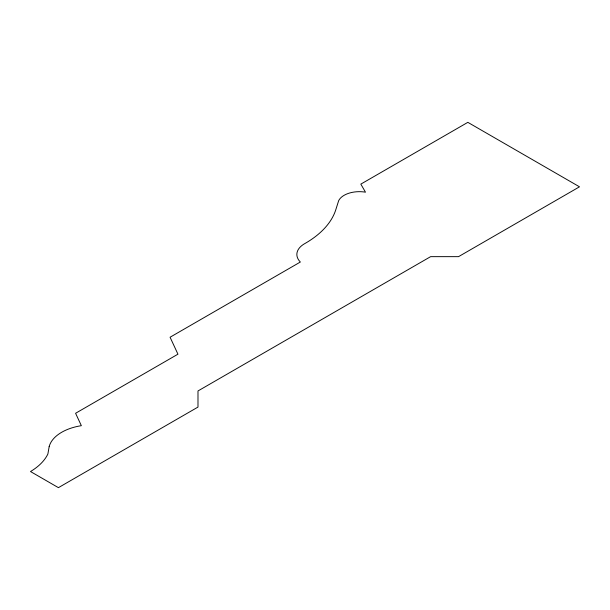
<?xml version="1.0" encoding="UTF-8"?>
<svg xmlns="http://www.w3.org/2000/svg" width="610" height="610" viewBox="0 0 610 610"><rect width="100%" height="100%" fill="white"/><g stroke="black" fill="none" stroke-linecap="round" stroke-linejoin="round"><path stroke-width="0.91" d="M49.158 446.672L47.877 454.031A71.164 41.084 0 0 1 30.5 471.538L58.415 487.657L197.991 407.076L197.991 390.957L430.622 256.65L458.537 256.65L579.5 186.812L467.839 122.343L360.83 184.121L365.481 192.18A21.525 12.429 0 0 0 338.68 200.621L335.729 209.931A110.425 63.753 0 0 1 305.191 243.367A26.306 15.189 0 0 0 300.349 262.025L170.076 337.231L177.945 354.181L75.587 413.275L81.344 425.681A44.385 25.62 0 0 0 49.158 446.672"/></g></svg>
